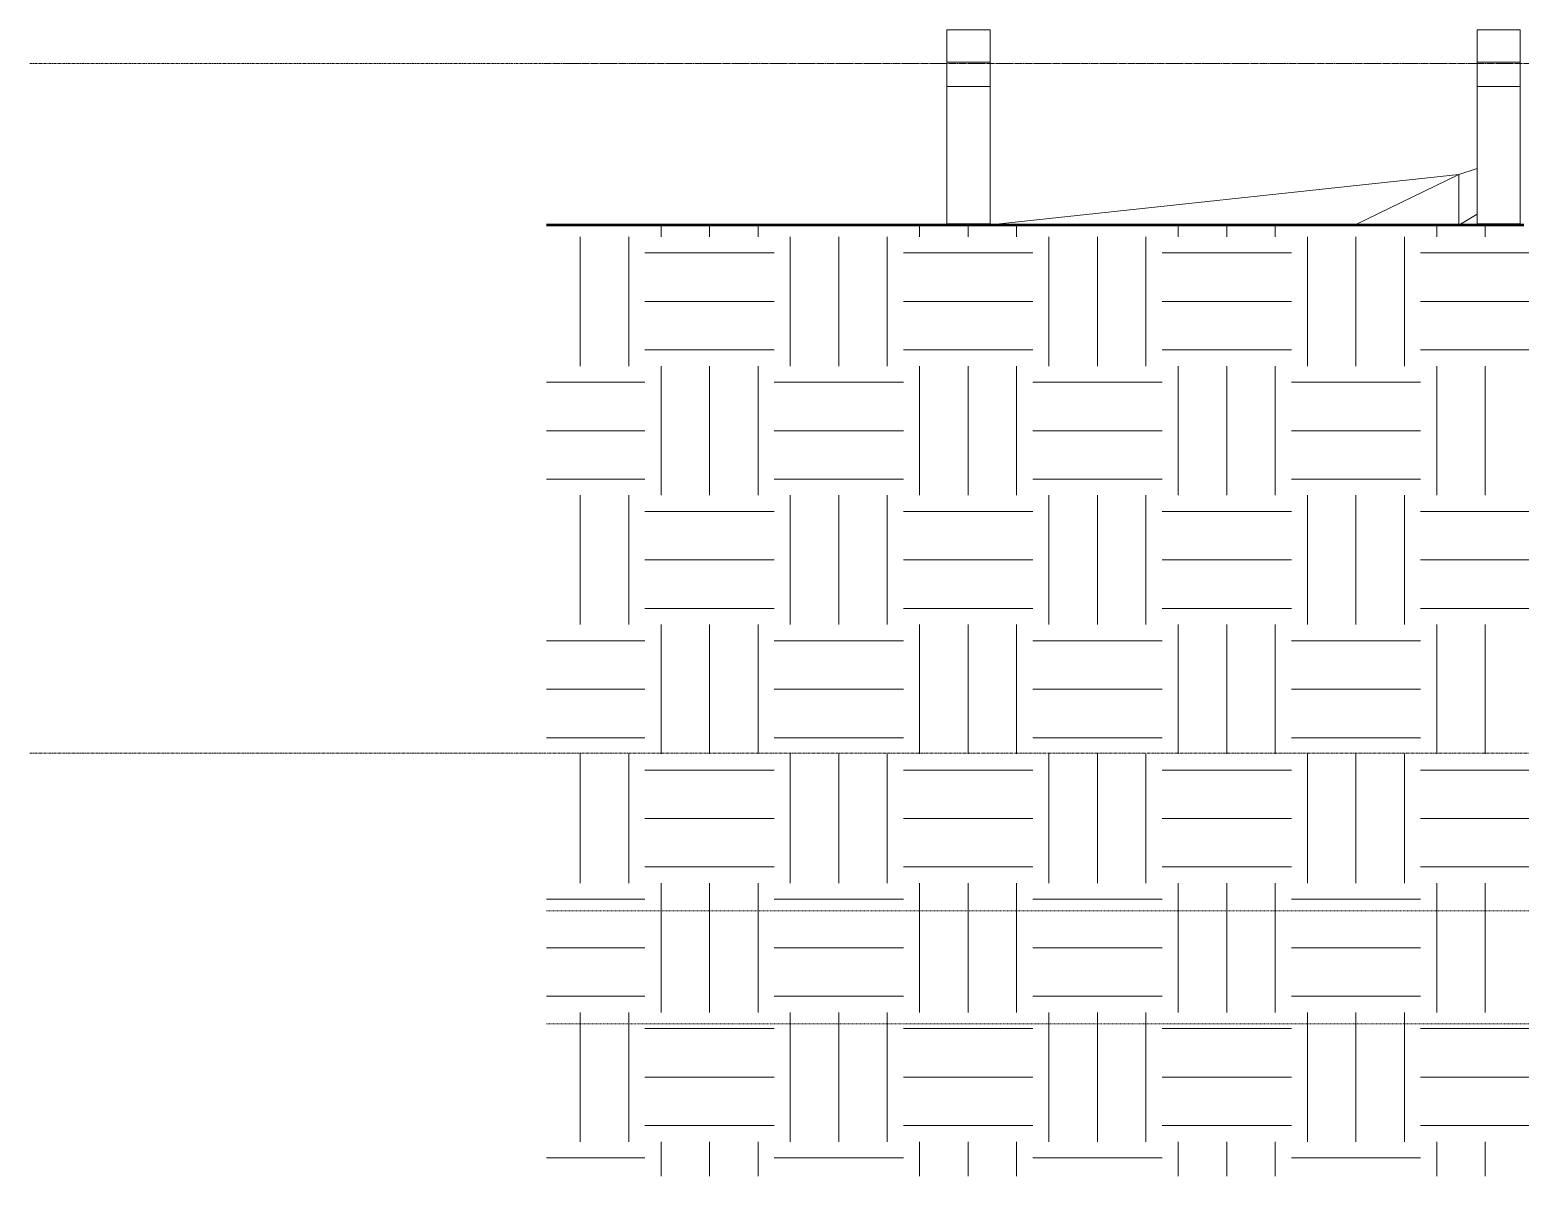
# Model space of a CAD drawing. Header units: inches. Extents: x 9610 to 15331, y -316 to 681.
# Drawn here: x 12953.5 to 13230.2, y -206.6 to 6.3 of the extents above; entities that cross this region are included whole.
import ezdxf

# ---------------------------------------------------------------- set-up
doc = ezdxf.new("R2010")
doc.units = ezdxf.units.IN
doc.header["$MEASUREMENT"] = 0
doc.linetypes.add('Aligning Line 1_8_', pattern=[0.25, 0.125, -0.125])
doc.linetypes.add('Grid Line 1_2_', pattern=[0.875, 0.5, -0.125, 0.125, -0.125])
for name, color, linetype, lineweight in [('0-4', 130, 'Continuous', 5), ('A-FLOR-LEVL-1', 51, 'Grid Line 1_2_', 9), ('C-TOPO', 7, 'Continuous', 9), ('C-TOPO-1', 7, 'Continuous', 50), ('C-TOPO-2', 55, 'Continuous', 9), ('E-LITE-EQPM-1', 55, 'Continuous', 9), ('G-ANNO-SYMB', 111, 'Aligning Line 1_8_', 9)]:
    doc.layers.add(name, color=color, linetype=linetype, lineweight=lineweight)
pattern_1 = [(0, (-3012.324, 138.832), (24, 24), [24, -24]), (0, (-3012.324, 147.832), (24, 24), [24, -24]), (0, (-3012.324, 156.832), (24, 24), [24, -24]), (90, (-3009.324, 159.832), (-24, 24), [24, -24]), (90, (-3000.324, 159.832), (-24, 24), [24, -24]), (90, (-2991.324, 159.832), (-24, 24), [24, -24])]

# ---------------------------------------------------------------- blocks, each defined once
blk = doc.blocks.new('CTR  - Topography_rvt-2-BUILDING SECTION - NORTH_SOUTH AT ELEVATOR AND COURTYARD - LOOKING EAST')
at = {"layer": 'C-TOPO'}
h = blk.add_hatch(dxfattribs=at)
h.set_pattern_fill('FP_54', color=256, style=0, pattern_type=2)
h.set_pattern_definition(pattern_1)
h.paths.add_polyline_path([(-4072.04, -206.55), (-4064.23, -206.55), (-4064.23, -30), (-4072.04, -30), (-4072.04, -114.86)], flags=0)
h = blk.add_hatch(dxfattribs=at)
h.set_pattern_fill('FP_54', color=256, style=0, pattern_type=2)
h.set_pattern_definition(pattern_1)
h.paths.add_polyline_path([(-4064.23, -206.55), (-4004.23, -206.55), (-4004.23, -30), (-4064.23, -30), (-4064.23, -114.86)], flags=0)
h = blk.add_hatch(dxfattribs=at)
h.set_pattern_fill('FP_54', color=256, style=0, pattern_type=2)
h.set_pattern_definition(pattern_1)
h.paths.add_polyline_path([(-3936.98, -206.55), (-3825.32, -206.55), (-3825.32, -146), (-3837.32, -146), (-3837.32, -134), (-3831.32, -134), (-3831.32, -30), (-4004.23, -30), (-4004.23, -206.55), (-3942.66, -206.55)], flags=0)
at = {"layer": 'C-TOPO-1'}
for p, q in [((-4070.71, -30), (-4072.04, -30)), ((-4068.46, -30), (-4070.71, -30)), ((-4066.98, -30), (-4068.46, -30)), ((-4066.54, -30), (-4066.98, -30)), ((-4065.83, -30), (-4066.54, -30)), ((-4064.23, -30), (-4065.83, -30)), ((-4057.31, -30), (-4064.23, -30)), ((-4004.23, -30), (-4057.31, -30)), ((-3993.58, -30), (-4004.23, -30)), ((-3976, -30), (-3993.58, -30)), ((-3965.45, -30), (-3976, -30)), ((-3942.66, -30), (-3965.45, -30)), ((-3909.99, -30), (-3942.66, -30)), ((-3890.65, -30), (-3909.99, -30))]:
    blk.add_line(p, q, dxfattribs=at)
at = {"layer": 'C-TOPO-2'}
for p, q in [((-3990.28, -30), (-3902.72, -20.61)), ((-3922.07, -30), (-3902.72, -20.61)), ((-3902.72, -20.61), (-3922.07, -30)), ((-3902.72, -20.61), (-3899.31, -19.44)), ((-3902.72, -20.61), (-3902.72, -30)), ((-3902.72, -30), (-3902.72, -20.61)), ((-4070.71, -30), (-4072.04, -30)), ((-4068.46, -30), (-4070.71, -30)), ((-4066.98, -30), (-4068.46, -30)), ((-4066.54, -30), (-4066.98, -30)), ((-4066.54, -30), (-4065.83, -30)), ((-4065.83, -30), (-4064.23, -30)), ((-4057.31, -30), (-4064.23, -30)), ((-4057.31, -30), (-4004.23, -30)), ((-4004.23, -30), (-3996.35, -29.78)), ((-3993.58, -30), (-4004.23, -30)), ((-3996.44, -29.8), (-3996.35, -29.78)), ((-3994.29, -30), (-3996.35, -29.78)), ((-3994.29, -30), (-3996.35, -29.78)), ((-3976, -30), (-3993.58, -30)), ((-3965.45, -30), (-3976, -30)), ((-3942.66, -30), (-3965.45, -30)), ((-3909.99, -30), (-3942.66, -30)), ((-3909.99, -30), (-3890.65, -30)), ((-3899.31, -27.96), (-3902.72, -30)), ((-3896.21, -29.72), (-3896.63, -30)), ((-3896.51, -29.92), (-3896.63, -30))]:
    blk.add_line(p, q, dxfattribs=at)
blk = doc.blocks.new('Pathway_Cooper_McGraw-Edison _BSC-BRC_Round - Pathway_Cooper_McGraw-Edison _BSC-BRC_Round-2028611-BUILDING SECTION - NORTH_SOUTH AT ELEVATOR AND COURTYARD - LOOKING EAST')
at = {"layer": 'E-LITE-EQPM-1'}
for p, q in [((-3997.72, 6.28), (-3997.72, 0.28)), ((-3997.72, 6.28), (-3989.72, 6.28)), ((-3989.72, 0.28), (-3989.72, 6.28)), ((-3989.72, 0.28), (-3997.72, 0.28)), ((-3997.72, 0.28), (-3997.72, -4.22)), ((-3997.72, 0.28), (-3989.72, 0.28)), ((-3989.72, -4.22), (-3989.72, 0.28)), ((-3989.72, -4.22), (-3997.72, -4.22)), ((-3997.72, -4.22), (-3997.72, -29.72)), ((-3997.72, -4.22), (-3989.72, -4.22)), ((-3989.72, -29.72), (-3989.72, -4.22)), ((-3989.72, -29.72), (-3997.72, -29.72))]:
    blk.add_line(p, q, dxfattribs=at)

msp = doc.modelspace()

# ---------------------------------------------------------------- linework, layer by layer
at = {"layer": 'A-FLOR-LEVL-1'}
for p, q in [((12953.53, 0), (15306.53, 0)), ((12953.53, -128), (15306.53, -128))]:
    msp.add_line(p, q, dxfattribs=at)
at = {"layer": 'G-ANNO-SYMB'}
for p, q in [((15210.55, 0), (13049.45, 0)), ((15210.55, -157.31), (13049.45, -157.31)), ((15210.55, -178.24), (13049.45, -178.24))]:
    msp.add_line(p, q, dxfattribs=at)

# ---------------------------------------------------------------- block references
at = {"layer": '0-4'}
msp.add_blockref('CTR  - Topography_rvt-2-BUILDING SECTION - NORTH_SOUTH AT ELEVATOR AND COURTYARD - LOOKING EAST', (17121.49, 0), dxfattribs=at)
at = {"layer": 'E-LITE-EQPM-1'}
for p in [(17121.49, 0), (17219.89, 0)]:
    msp.add_blockref('Pathway_Cooper_McGraw-Edison _BSC-BRC_Round - Pathway_Cooper_McGraw-Edison _BSC-BRC_Round-2028611-BUILDING SECTION - NORTH_SOUTH AT ELEVATOR AND COURTYARD - LOOKING EAST', p, dxfattribs=at)

doc.saveas('drawing.dxf')
